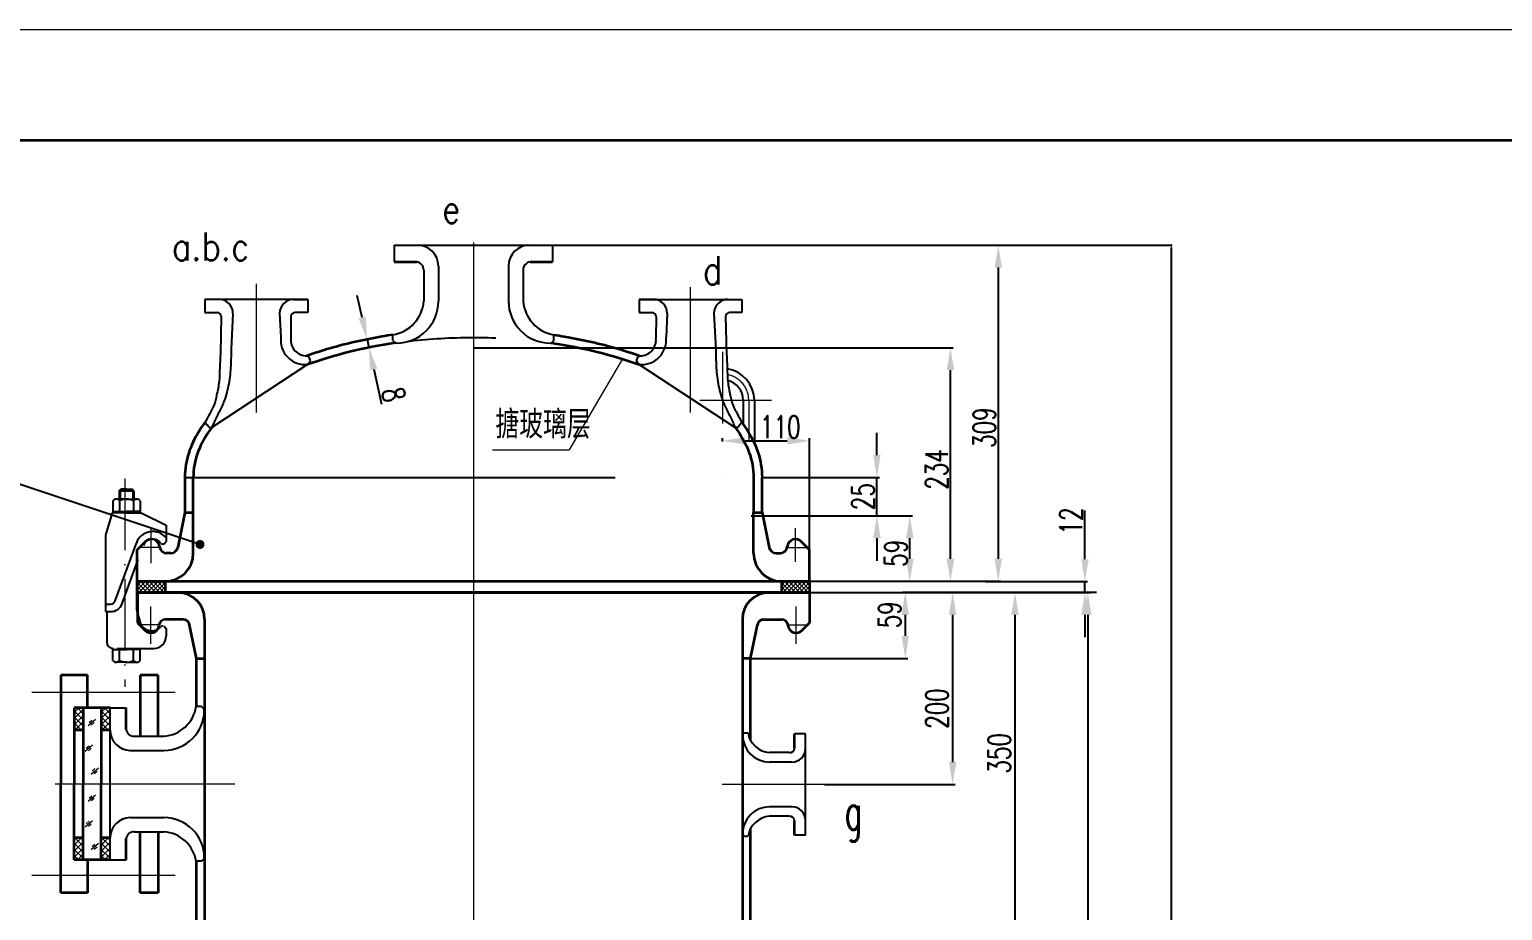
# Model space of a CAD drawing. Extents: x 11707 to 22622, y 3017 to 12806.
# Drawn here: x 18383 to 20027, y 11823 to 12806 of the extents above; entities that cross this region are included whole.
import ezdxf

# ---------------------------------------------------------------- set-up
doc = ezdxf.new("R2010")
doc.units = 0
doc.header["$LTSCALE"] = 8
doc.linetypes.add('ACAD_ISO12W100', pattern=[21, 12, -3, 0, -3, 0, -3])
doc.linetypes.add('DASHDOT-S', pattern=[14, 10, -2, 0, -2])
for name, color, linetype, lineweight in [('cdr.dwg1', 4, 'Continuous', 35), ('cdr.dwg2', 2, 'Continuous', 13), ('cdr_dim', 7, 'Continuous', 13), ('cdr_dwg3', 1, 'DASHDOT-S', 13)]:
    doc.layers.add(name, color=color, linetype=linetype, lineweight=lineweight)
doc.layers.add('cdr.dwg4', color=3, linetype='ACAD_ISO12W100')
doc.layers.add('cdr_dwg1', color=4, linetype='Continuous')
doc.styles.add('HZ', font='txt', dxfattribs={"width": 0.5, "bigfont": 'hzfs'})
doc.styles.get("Standard").update_dxf_attribs({"font": 'txt', "width": 0.7, "bigfont": 'hztxt.shx'})
doc.dimstyles.new('ISO-25', dxfattribs={"dimtxt": 2.5, "dimasz": 2.5, "dimexe": 1.25, "dimexo": 0.625, "dimtad": 1, "dimtxsty": 'Standard', "dimcen": 2.5, "dimadec": 0, "dimazin": 0, "dimtfac": 1, "dimtmove": 0, "dimatfit": 3, "dimfxl": 1, "dimarcsym": 0})
doc.dimstyles.new('筒轴直径标注', dxfattribs={"dimtxt": 50, "dimasz": 40, "dimexe": 12.5, "dimexo": 0.625, "dimgap": 6.25, "dimtad": 1, "dimtxsty": 'HZ', "dimcen": 15, "dimadec": 0, "dimazin": 0, "dimtm": 1e-09, "dimtfac": 1, "dimtmove": 0, "dimatfit": 3, "dimfxl": 1, "dimarcsym": 0})

# ---------------------------------------------------------------- blocks, each defined once
blk = doc.blocks.new('*D344')
at = {"layer": 'cdr_dim', "color": 0, "lineweight": -2}
for p, q in [((19189.1, 12263.5), (19368.4, 12263.5)), ((19365.4, 12215.6), (19365.4, 12238.5)), ((19253.7, 12190.6), (19368.4, 12190.6))]:
    blk.add_line(p, q, dxfattribs=at)
at = {"layer": 'cdr_dim', "color": 0}
for points in [[(19361.2, 12238.5), (19369.6, 12238.5), (19365.4, 12263.5)], [(19361.2, 12215.6), (19369.6, 12215.6), (19365.4, 12190.6)]]:
    blk.add_solid(points, dxfattribs=at)
at = {"layer": 'Defpoints', "color": 0}
for p in [(19188.9, 12263.5), (19365.4, 12263.5), (19253.5, 12190.6)]:
    blk.add_point(p, dxfattribs=at)
at = {"layer": 'cdr_dim', "color": 0, "insert": (19349.9, 12221.7), "char_height": 25, "attachment_point": 5, "rotation": 90}
blk.add_mtext('59', dxfattribs=at)
blk = doc.blocks.new('*D458')
at = {"layer": 'cdr_dim', "color": 0, "lineweight": -2}
for p, q in [((19156.6, 12346.5), (19156.6, 12350.1)), ((19181.6, 12347.1), (19228.7, 12347.1)), ((19253.7, 12225.9), (19253.7, 12350.1))]:
    blk.add_line(p, q, dxfattribs=at)
at = {"layer": 'cdr_dim', "color": 0}
for points in [[(19181.6, 12351.3), (19181.6, 12343), (19156.6, 12347.1)], [(19228.7, 12351.3), (19228.7, 12343), (19253.7, 12347.1)]]:
    blk.add_solid(points, dxfattribs=at)
at = {"layer": 'Defpoints', "color": 0}
for p in [(19156.6, 12346.3), (19253.7, 12347.1), (19253.7, 12225.7)]:
    blk.add_point(p, dxfattribs=at)
at = {"layer": 'cdr_dim', "color": 0, "insert": (19221.1, 12362.6), "char_height": 25, "attachment_point": 5}
blk.add_mtext('110', dxfattribs=at)
blk = doc.blocks.new('*D459')
at = {"layer": 'cdr_dim', "color": 0, "lineweight": -2}
for p, q in [((19328.8, 12331.2), (19328.8, 12356.2)), ((19200.8, 12306.2), (19331.8, 12306.2)), ((19328.8, 12263.5), (19328.8, 12306.2)), ((19188.5, 12263.5), (19331.8, 12263.5)), ((19328.8, 12238.5), (19328.8, 12213.5))]:
    blk.add_line(p, q, dxfattribs=at)
at = {"layer": 'cdr_dim', "color": 0}
for points in [[(19324.6, 12331.2), (19332.9, 12331.2), (19328.8, 12306.2)], [(19324.6, 12238.5), (19332.9, 12238.5), (19328.8, 12263.5)]]:
    blk.add_solid(points, dxfattribs=at)
at = {"layer": 'Defpoints', "color": 0}
for p in [(19200.6, 12306.2), (19328.8, 12306.2), (19188.3, 12263.5)]:
    blk.add_point(p, dxfattribs=at)
at = {"layer": 'cdr_dim', "color": 0, "insert": (19313.3, 12284.9), "char_height": 25, "attachment_point": 5, "rotation": 90}
blk.add_mtext('25', dxfattribs=at)
blk = doc.blocks.new('*D460')
at = {"layer": 'cdr_dim', "color": 0, "lineweight": -2}
for p, q in [((18967.1, 12565.4), (19467.1, 12565.4)), ((19464.1, 12540.4), (19464.1, 12215.6)), ((19238.3, 12190.6), (19467.1, 12190.6))]:
    blk.add_line(p, q, dxfattribs=at)
at = {"layer": 'cdr_dim', "color": 0}
for points in [[(19460, 12540.4), (19468.3, 12540.4), (19464.1, 12565.4)], [(19460, 12215.6), (19468.3, 12215.6), (19464.1, 12190.6)]]:
    blk.add_solid(points, dxfattribs=at)
at = {"layer": 'Defpoints', "color": 0}
for p in [(18966.9, 12565.4), (19238.1, 12190.6), (19464.1, 12190.6)]:
    blk.add_point(p, dxfattribs=at)
at = {"layer": 'cdr_dim', "color": 0, "insert": (19448.6, 12361.8), "char_height": 25, "attachment_point": 5, "rotation": 90}
blk.add_mtext('309', dxfattribs=at)
blk = doc.blocks.new('*D461')
at = {"layer": 'cdr_dim', "color": 0, "lineweight": -2}
for p, q in [((18878.8, 12451), (19413.8, 12451)), ((19410.8, 12215.6), (19410.8, 12426)), ((19253.9, 12190.6), (19413.8, 12190.6))]:
    blk.add_line(p, q, dxfattribs=at)
at = {"layer": 'cdr_dim', "color": 0}
for points in [[(19406.6, 12426), (19415, 12426), (19410.8, 12451)], [(19406.6, 12215.6), (19415, 12215.6), (19410.8, 12190.6)]]:
    blk.add_solid(points, dxfattribs=at)
at = {"layer": 'Defpoints', "color": 0}
for p in [(18878.6, 12451), (19410.8, 12451), (19253.7, 12190.6)]:
    blk.add_point(p, dxfattribs=at)
at = {"layer": 'cdr_dim', "color": 0, "insert": (19395.3, 12315.2), "char_height": 25, "attachment_point": 5, "rotation": 90}
blk.add_mtext('234', dxfattribs=at)
blk = doc.blocks.new('*D345')
at = {"layer": 'cdr_dim', "color": 0, "lineweight": -2}
for p, q in [((18754.4, 12484.8), (18749, 12509.2)), ((18749.2, 12458), (18762.8, 12461.1)), ((18759.9, 12460.4), (18761.9, 12451.3)), ((18751.2, 12448.9), (18764.9, 12451.9)), ((18767.4, 12426.9), (18776.1, 12388.1))]:
    blk.add_line(p, q, dxfattribs=at)
at = {"layer": 'cdr_dim', "color": 0}
for points in [[(18758.5, 12485.7), (18750.4, 12483.9), (18759.9, 12460.4)], [(18771.4, 12427.8), (18763.3, 12426), (18761.9, 12451.3)]]:
    blk.add_solid(points, dxfattribs=at)
at = {"layer": 'Defpoints', "color": 0}
for p in [(18749, 12458), (18751, 12448.8), (18761.9, 12451.3)]:
    blk.add_point(p, dxfattribs=at)
at = {"layer": 'cdr_dim', "color": 0, "insert": (18789.6, 12398.7), "char_height": 25, "attachment_point": 5, "rotation": 282.6084}
blk.add_mtext('8', dxfattribs=at)
blk = doc.blocks.new('*D347')
at = {"layer": 'cdr_dim', "color": 0, "lineweight": -2}
for p, q in [((19573.6, 12178.1), (19479.8, 12178.1)), ((19482.8, 12153.1), (19482.8, 11772.7)), ((19196.9, 11747.7), (19485.8, 11747.7))]:
    blk.add_line(p, q, dxfattribs=at)
at = {"layer": 'cdr_dim', "color": 0}
for points in [[(19478.7, 12153.1), (19487, 12153.1), (19482.8, 12178.1)], [(19478.7, 11772.7), (19487, 11772.7), (19482.8, 11747.7)]]:
    blk.add_solid(points, dxfattribs=at)
at = {"layer": 'Defpoints', "color": 0}
for p in [(19573.8, 12178.1), (19196.7, 11747.7), (19482.8, 11747.7)]:
    blk.add_point(p, dxfattribs=at)
at = {"layer": 'cdr_dim', "color": 0, "insert": (19465.3, 11998.7), "char_height": 25, "attachment_point": 5, "rotation": 90}
blk.add_mtext('350', dxfattribs=at)
blk = doc.blocks.new('*D470')
at = {"layer": 'cdr_dim', "color": 0, "lineweight": -2}
for p, q in [((19505.3, 12178.1), (19410.2, 12178.1)), ((19413.2, 12153.1), (19413.2, 11989)), ((19270.1, 11964), (19416.2, 11964))]:
    blk.add_line(p, q, dxfattribs=at)
at = {"layer": 'cdr_dim', "color": 0}
for points in [[(19409.1, 12153.1), (19417.4, 12153.1), (19413.2, 12178.1)], [(19409.1, 11989), (19417.4, 11989), (19413.2, 11964)]]:
    blk.add_solid(points, dxfattribs=at)
at = {"layer": 'Defpoints', "color": 0}
for p in [(19505.5, 12178.1), (19269.9, 11964), (19413.2, 11964)]:
    blk.add_point(p, dxfattribs=at)
at = {"layer": 'cdr_dim', "color": 0, "insert": (19395.7, 12048.6), "char_height": 25, "attachment_point": 5, "rotation": 90}
blk.add_mtext('200', dxfattribs=at)
blk = doc.blocks.new('*D471')
at = {"layer": 'cdr_dim', "color": 0, "lineweight": -2}
for p, q in [((19454.8, 12178.1), (19357.4, 12178.1)), ((19360.4, 12153.1), (19360.4, 12129.6)), ((19187.8, 12104.6), (19363.4, 12104.6))]:
    blk.add_line(p, q, dxfattribs=at)
at = {"layer": 'cdr_dim', "color": 0}
for points in [[(19356.2, 12153.1), (19364.5, 12153.1), (19360.4, 12178.1)], [(19356.2, 12129.6), (19364.5, 12129.6), (19360.4, 12104.6)]]:
    blk.add_solid(points, dxfattribs=at)
at = {"layer": 'Defpoints', "color": 0}
for p in [(19455, 12178.1), (19187.6, 12104.6), (19360.4, 12104.6)]:
    blk.add_point(p, dxfattribs=at)
at = {"layer": 'cdr_dim', "color": 0, "insert": (19342.9, 12153.1), "char_height": 25, "attachment_point": 5, "rotation": 90}
blk.add_mtext('59', dxfattribs=at)
blk = doc.blocks.new('*D354')
at = {"layer": 'cdr_dim', "color": 0, "lineweight": -2}
for p, q in [((19254, 12178.1), (19567, 12178.1)), ((19564, 12153.1), (19564, 10399.6)), ((19254, 10374.6), (19567, 10374.6))]:
    blk.add_line(p, q, dxfattribs=at)
at = {"layer": 'cdr_dim', "color": 0}
for points in [[(19559.8, 12153.1), (19568.1, 12153.1), (19564, 12178.1)], [(19559.8, 10399.6), (19568.1, 10399.6), (19564, 10374.6)]]:
    blk.add_solid(points, dxfattribs=at)
at = {"layer": 'Defpoints', "color": 0}
for p in [(19253.8, 12178.1), (19253.8, 10374.6), (19564, 10374.6)]:
    blk.add_point(p, dxfattribs=at)
at = {"layer": 'cdr_dim', "color": 0, "insert": (19546.5, 11256.8), "char_height": 25, "attachment_point": 5, "rotation": 90}
blk.add_mtext('2000', dxfattribs=at)
blk = doc.blocks.new('*D379')
at = {"layer": 'cdr_dim', "color": 0, "lineweight": -2}
for p, q in [((19560.8, 12215.1), (19560.8, 12269.6)), ((19449.9, 12190.1), (19563.8, 12190.1)), ((19449.9, 12178.1), (19563.8, 12178.1)), ((19560.8, 12178.1), (19560.8, 12190.1)), ((19560.8, 12153.1), (19560.8, 12128.1))]:
    blk.add_line(p, q, dxfattribs=at)
at = {"layer": 'cdr_dim', "color": 0}
for points in [[(19556.7, 12215.1), (19565, 12215.1), (19560.8, 12190.1)], [(19556.7, 12153.1), (19565, 12153.1), (19560.8, 12178.1)]]:
    blk.add_solid(points, dxfattribs=at)
at = {"layer": 'Defpoints', "color": 0}
for p in [(19449.7, 12190.1), (19449.7, 12178.1), (19560.8, 12178.1)]:
    blk.add_point(p, dxfattribs=at)
at = {"layer": 'cdr_dim', "color": 0, "insert": (19545.3, 12257.8), "char_height": 25, "attachment_point": 5, "rotation": 90}
blk.add_mtext('12', dxfattribs=at)
blk = doc.blocks.new('*D380')
at = {"layer": 'cdr_dim', "color": 0, "lineweight": -2}
for p, q in [((19428.1, 12565.4), (19658.3, 12565.4)), ((19657.1, 12562.9), (19657.1, 6736.5)), ((19375.8, 6734), (19658.3, 6734))]:
    blk.add_line(p, q, dxfattribs=at)
at = {"layer": 'cdr_dim', "color": 0}
for points in [[(19656.7, 12562.9), (19657.5, 12562.9), (19657.1, 12565.4)], [(19656.7, 6736.5), (19657.5, 6736.5), (19657.1, 6734)]]:
    blk.add_solid(points, dxfattribs=at)
at = {"layer": 'Defpoints', "color": 0}
for p in [(19427.5, 12565.4), (19375.1, 6734), (19657.1, 6734)]:
    blk.add_point(p, dxfattribs=at)
at = {"layer": 'cdr_dim', "color": 0, "insert": (19655.2, 9649.7), "char_height": 2.5, "attachment_point": 5, "rotation": 90}
blk.add_mtext('~6666', dxfattribs=at)

msp = doc.modelspace()

# ---------------------------------------------------------------- hatches: boundary and pattern name
at = {"layer": 'cdr_dim'}
h = msp.add_hatch(dxfattribs=at)
h.set_pattern_fill('ANSI37', color=256, scale=1.041821, style=0)
h.set_pattern_definition([(45, (16809.6114, 6234.8496), (-2.3389539, 2.3389539), []), (135, (16809.6114, 6234.8496), (-2.3389539, -2.3389539), [])])
h.paths.add_polyline_path([(18534.836, 12178.062), (18534.836, 12190.564), (18503.577, 12190.564), (18503.577, 12178.062)])
h = msp.add_hatch(dxfattribs=at)
h.set_pattern_fill('ANSI37', color=256, scale=1.041821, style=0)
h.set_pattern_definition([(135, (20947.6623, 6234.8496), (2.3389539, 2.3389539), []), (45, (20947.6623, 6234.8496), (2.3389539, -2.3389539), [])])
h.paths.add_polyline_path([(19222.438, 12178.062), (19222.438, 12190.564), (19253.696, 12190.564), (19253.696, 12178.062)])
h = msp.add_hatch(dxfattribs=at)
h.set_pattern_fill('ANSI37', color=256, scale=1.5, style=0)
h.set_pattern_definition([(45, (20060.8073, 8492.2818), (-3.367596, 3.367596), []), (135, (20060.8073, 8492.2818), (-3.367596, -3.367596), [])])
h.paths.add_polyline_path([(18443.277, 12049.251), (18433.277, 12049.251), (18433.277, 12024.501), (18443.278, 12024.501)])
h = msp.add_hatch(dxfattribs=at)
h.set_pattern_fill('ANSI37', color=256, scale=1.5, style=0)
h.set_pattern_definition([(45, (20090.8073, 8492.2818), (-3.367596, 3.367596), []), (135, (20090.8073, 8492.2818), (-3.367596, -3.367596), [])])
h.paths.add_polyline_path([(18473.277, 12049.251), (18463.277, 12049.251), (18463.277, 12024.501), (18473.278, 12024.501)])
h = msp.add_hatch(dxfattribs=at)
h.set_pattern_fill('ANSI37', color=256, scale=1.5, style=0)
h.set_pattern_definition([(315, (20060.8073, 15436.718), (-3.367596, -3.367596), []), (225, (20060.8073, 15436.718), (-3.367596, 3.367596), [])])
h.paths.add_polyline_path([(18443.277, 11879.749), (18433.277, 11879.749), (18433.277, 11904.499), (18443.278, 11904.499)])
h = msp.add_hatch(dxfattribs=at)
h.set_pattern_fill('ANSI37', color=256, scale=1.5, style=0)
h.set_pattern_definition([(315, (20090.8073, 15436.718), (-3.367596, -3.367596), []), (225, (20090.8073, 15436.718), (-3.367596, 3.367596), [])])
h.paths.add_polyline_path([(18473.277, 11879.749), (18463.277, 11879.749), (18463.277, 11904.499), (18473.278, 11904.499)])

# ---------------------------------------------------------------- linework, layer by layer
at = {"layer": 'cdr.dwg1'}
for p, q in [((18790.315, 12546.661), (18815.319, 12546.661)), ((18941.901, 12546.663), (18966.904, 12546.663)), ((18556.714, 12306.179), (18556.714, 12267.111)), ((18566.091, 12267.111), (18566.091, 12306.179)), ((19191.183, 12306.179), (19191.183, 12267.111)), ((19200.559, 12267.111), (19200.559, 12306.179)), ((18556.728, 12267.111), (18548.641, 12228.048)), ((18556.714, 12267.111), (18566.091, 12267.111)), ((18566.091, 12221.819), (18566.091, 12267.111)), ((19191.183, 12267.111), (19200.559, 12267.111)), ((19191.183, 12221.819), (19191.183, 12267.111)), ((19200.573, 12267.111), (19208.66, 12228.048)), ((18503.55, 12225.705), (18512.906, 12235.06)), ((19253.724, 12225.705), (19244.368, 12235.06)), ((18503.55, 12192.127), (18503.55, 12225.705)), ((18540.99, 12221.819), (18535.97, 12221.819)), ((19216.311, 12221.819), (19221.304, 12221.819)), ((19253.696, 12190.564), (19253.724, 12225.705)), ((18503.55, 12192.127), (18503.577, 12190.564)), ((18503.577, 12190.564), (19253.696, 12190.564)), ((18503.577, 12190.564), (18503.577, 12178.062)), ((19253.645, 12178.062), (18503.637, 12178.062)), ((18503.716, 12178.062), (18503.716, 12144.332)), ((18503.742, 12178.062), (19253.75, 12178.062)), ((18518.637, 12178.062), (18878.641, 12178.062)), ((18534.836, 12190.564), (18534.836, 12178.062)), ((19238.645, 12178.062), (18878.641, 12178.062)), ((19222.438, 12190.564), (19253.696, 12190.564)), ((19222.438, 12190.564), (19222.438, 12178.062)), ((19253.671, 12178.062), (19253.671, 12144.332)), ((19253.696, 12190.564), (19253.696, 12178.062)), ((18554.653, 12148.062), (18534.834, 12148.062)), ((18578.746, 12148.062), (18578.746, 12104.588)), ((19178.641, 12148.062), (19178.641, 12104.588)), ((19202.735, 12148.062), (19222.553, 12148.062)), ((18503.716, 12144.332), (18512.696, 12135.352)), ((18569.759, 12104.588), (18561.997, 12142.083)), ((19187.628, 12104.588), (19195.39, 12142.083)), ((19253.671, 12144.332), (19244.691, 12135.352)), ((18569.746, 12104.588), (18578.746, 12104.588)), ((18569.759, 12050.752), (18569.759, 12104.588)), ((18578.746, 12104.588), (18578.147, 10448.099)), ((19187.641, 12104.588), (19178.641, 12104.588)), ((19178.641, 12104.588), (19179.24, 10448.099)), ((19187.628, 12013.45), (19187.628, 12104.588)), ((18418.393, 12085.967), (18418.395, 11964.5)), ((18447.95, 12085.967), (18418.393, 12085.967)), ((18447.95, 12049.251), (18447.95, 12085.967)), ((18506.696, 12085.967), (18506.7, 12017.752)), ((18526.696, 12085.967), (18506.696, 12085.967)), ((18526.696, 12017.753), (18526.696, 12085.967)), ((18433.277, 12049.251), (18433.278, 11964.5)), ((18443.277, 12049.251), (18433.277, 12049.251)), ((18443.277, 12049.251), (18443.277, 11964.5)), ((18463.277, 12049.251), (18443.277, 12049.251)), ((18463.277, 12049.251), (18463.277, 11964.5)), ((18473.277, 12049.251), (18463.277, 12049.251)), ((18491.275, 12025.251), (18491.275, 12049.251)), ((18443.278, 12024.501), (18433.277, 12024.501)), ((18473.278, 12024.501), (18463.277, 12024.501)), ((19236.972, 12004.478), (19236.972, 12020.478)), ((18418.393, 11843.033), (18418.395, 11964.5)), ((18433.277, 11879.749), (18433.278, 11964.5)), ((18443.277, 11879.749), (18443.277, 11964.5)), ((18463.277, 11879.749), (18463.277, 11964.5)), ((19236.969, 11907.478), (19236.969, 11923.478)), ((18443.278, 11904.499), (18433.277, 11904.499)), ((18473.278, 11904.499), (18463.277, 11904.499)), ((18491.28, 11879.751), (18491.28, 11903.751)), ((18506.696, 11843.033), (18506.7, 11911.248)), ((18526.696, 11911.247), (18526.696, 11843.033)), ((19187.628, 11453.995), (19187.628, 11914.477)), ((18443.277, 11879.749), (18433.277, 11879.749)), ((18463.277, 11879.749), (18443.277, 11879.749)), ((18447.95, 11879.749), (18447.95, 11843.033)), ((18473.277, 11879.749), (18463.277, 11879.749)), ((18569.759, 11453.995), (18569.759, 11878.252)), ((18447.95, 11843.033), (18418.393, 11843.033)), ((18526.696, 11843.033), (18506.696, 11843.033))]:
    msp.add_line(p, q, dxfattribs=at)
at = {"layer": 'cdr.dwg1', "linetype": 'Continuous'}
msp.add_lwpolyline([(17740.138, 5587.613), (17740.138, 12682.225), (22498.72, 12682.225), (22498.72, 5587.613)], close=True, dxfattribs=at)
at = {"layer": 'cdr.dwg1'}
for centre, radius, start, end in [((18519.205, 12228.115), 9.376, 4.457428, 137.793959), ((18536.327, 12229.624), 7.814, 184.341527, 272.62348), ((18540.99, 12229.632), 7.814, 270, 348.303785), ((19216.311, 12229.632), 7.814, 191.696215, 270), ((19220.946, 12229.624), 7.814, 267.37652, 355.658473), ((19238.069, 12228.115), 9.376, 42.206041, 175.542572), ((18534.836, 12221.819), 31.255, 270, 0), ((19222.438, 12221.819), 31.255, 180, 270), ((18548.746, 12148.062), 30, 0, 90), ((19208.641, 12148.062), 30, 90, 180), ((18535.177, 12140.57), 7.5, 87.37652, 175.658473), ((18554.653, 12140.562), 7.5, 11.696215, 90), ((19202.735, 12140.562), 7.5, 90, 168.303785), ((19222.21, 12140.57), 7.5, 4.341527, 92.62348), ((18518.742, 12142.019), 9, 222.206041, 355.542572), ((19238.645, 12142.019), 9, 184.457428, 317.793959)]:
    msp.add_arc(centre, radius, start, end, dxfattribs=at)
for start_param, end_param in [(4.99442875, 5.34567281), (5.91861715, 6.28318531)]:
    msp.add_ellipse((18878.61, 12306.179), major_axis=(-312.546, 0), ratio=0.5, start_param=start_param, end_param=end_param, dxfattribs=at)
at = {"layer": 'cdr.dwg1', "extrusion": (0, 0, -1)}
for start_param, end_param in [(4.99434939, 5.34567281), (5.91861715, 6.28318531)]:
    msp.add_ellipse((18878.637, 12306.179), major_axis=(312.546, 0), ratio=0.5, start_param=start_param, end_param=end_param, dxfattribs=at)
at = {"layer": 'cdr.dwg1'}
for points, knots in [([(18788.753, 12465.334), (18784.765, 12464.745), (18780.8, 12464.117), (18756.591, 12460.021), (18736.992, 12455.561), (18709.66, 12447.585), (18701.111, 12444.809), (18692.834, 12441.83)], [4.999434193, 4.999434193, 4.999434193, 4.999434193, 5.038694538, 5.038694538, 5.240671658, 5.240671658, 5.336326605, 5.336326605, 5.336326605, 5.336326605]), ([(18968.445, 12465.341), (18972.449, 12464.75), (18976.43, 12464.12), (19000.656, 12460.021), (19020.254, 12455.561), (19047.587, 12447.585), (19056.135, 12444.809), (19064.412, 12441.83)], [4.999274249, 4.999274249, 4.999274249, 4.999274249, 5.038694538, 5.038694538, 5.240671658, 5.240671658, 5.336326605, 5.336326605, 5.336326605, 5.336326605]), ([(18579.218, 12367.674), (18573.848, 12360.65), (18569.368, 12353.373), (18562, 12337.689), (18559.316, 12329.238), (18557.09, 12315.868), (18556.687, 12311.023), (18556.687, 12306.179)], [5.918058046, 5.918058046, 5.918058046, 5.918058046, 6.052484291, 6.052484291, 6.200147572, 6.200147572, 6.283185307, 6.283185307, 6.283185307, 6.283185307]), ([(19178.028, 12367.674), (19183.398, 12360.65), (19187.878, 12353.373), (19195.246, 12337.689), (19197.931, 12329.238), (19200.156, 12315.868), (19200.559, 12311.023), (19200.559, 12306.179)], [5.918058046, 5.918058046, 5.918058046, 5.918058046, 6.052484291, 6.052484291, 6.200147572, 6.200147572, 6.283185307, 6.283185307, 6.283185307, 6.283185307])]:
    msp.add_open_spline(points, degree=3, knots=knots, dxfattribs=at)
at = {"layer": 'cdr.dwg2'}
for p in [(19044.919, 12438.5), (18899.993, 12337.046)]:
    msp.add_line(p, (18985.497, 12337.046), dxfattribs=at)
at = {"layer": 'cdr.dwg4', "ltscale": 5}
msp.add_line((18556.714, 12306.179), (19200.559, 12306.179), dxfattribs=at)
at = {"layer": 'cdr.dwg4', "extrusion": (0, 0, -1)}
msp.add_ellipse((18878.637, 12306.179), major_axis=(312.546, 0), ratio=0.5, start_param=4.48387028, end_param=4.93294448, dxfattribs=at)
at = {"layer": 'cdr_dim'}
for p, q in [((18484.759, 12292.743), (18484.759, 12282.17)), ((18498.287, 12292.842), (18498.287, 12282.17)), ((18448.726, 12029.665), (18456.97, 12036.756)), ((18449.77, 12033.052), (18452.965, 12035.722)), ((18452.231, 12030.191), (18455.349, 12032.951)), ((18445.51, 12001.091), (18453.753, 12008.182)), ((18446.553, 12004.478), (18449.748, 12007.148)), ((18449.015, 12001.617), (18452.132, 12004.377)), ((18452.102, 11975.534), (18460.345, 11982.625)), ((18453.146, 11978.921), (18456.34, 11981.591)), ((18455.607, 11976.06), (18458.724, 11978.82)), ((18448.726, 11945.393), (18456.97, 11952.484)), ((18449.77, 11948.78), (18452.965, 11951.45)), ((18452.231, 11945.919), (18455.349, 11948.678)), ((18445.51, 11916.819), (18453.753, 11923.91)), ((18446.553, 11920.206), (18449.748, 11922.876)), ((18449.015, 11917.345), (18452.132, 11920.104)), ((18452.102, 11891.262), (18460.345, 11898.353)), ((18453.146, 11894.649), (18456.34, 11897.319)), ((18455.607, 11891.788), (18458.724, 11894.547))]:
    msp.add_line(p, q, dxfattribs=at)
at = {"layer": 'cdr_dim', "linetype": 'Continuous'}
msp.add_lwpolyline([(17431.139, 5464.014), (17431.139, 12805.825), (22622.319, 12805.825), (22622.319, 5464.014)], close=True, dxfattribs=at)
at = {"layer": 'cdr_dwg1'}
for p, q in [((18790.315, 12565.414), (18966.904, 12565.414)), ((18790.315, 12565.414), (18790.315, 12546.661)), ((18966.904, 12565.414), (18966.904, 12546.661)), ((18839.541, 12541.973), (18839.541, 12502.905)), ((18917.678, 12541.973), (18917.678, 12502.905)), ((18823.133, 12537.285), (18823.133, 12502.905)), ((18934.087, 12537.287), (18934.089, 12502.907)), ((18594.701, 12504.872), (18579.073, 12504.872)), ((18579.073, 12504.872), (18579.073, 12490.286)), ((18693.673, 12504.872), (18579.073, 12504.872)), ((18579.073, 12490.286), (18592.623, 12490.286)), ((18678.046, 12504.872), (18693.673, 12504.872)), ((18693.673, 12490.286), (18679.58, 12490.286)), ((18693.673, 12504.872), (18693.673, 12490.286)), ((19063.573, 12504.872), (19178.173, 12504.872)), ((19079.2, 12504.872), (19063.573, 12504.872)), ((19063.573, 12504.872), (19063.573, 12490.286)), ((19063.573, 12490.286), (19077.666, 12490.286)), ((19162.546, 12504.872), (19178.173, 12504.872)), ((19178.173, 12490.286), (19164.623, 12490.286)), ((19178.173, 12504.872), (19178.173, 12490.286)), ((18597.311, 12485.598), (18596.322, 12444.221)), ((18610.328, 12489.244), (18608.341, 12449.334)), ((18662.419, 12489.244), (18663.782, 12463.238)), ((18674.892, 12485.598), (18674.965, 12461.455)), ((19082.354, 12485.598), (19082.281, 12461.455)), ((19094.828, 12489.244), (19093.465, 12463.238)), ((19146.919, 12489.244), (19148.905, 12449.334)), ((19159.935, 12485.598), (19160.925, 12444.221)), ((18788.753, 12459.148), (18788.753, 12465.399)), ((18788.753, 12459.148), (18788.753, 12459.148)), ((18788.753, 12459.148), (18791.878, 12456.023)), ((18968.467, 12459.148), (18965.341, 12456.023)), ((18968.467, 12459.148), (18968.467, 12465.399)), ((18968.467, 12459.148), (18968.467, 12459.148)), ((18695.391, 12440.405), (18692.834, 12441.83)), ((18792.659, 12456.023), (18791.878, 12456.023)), ((18964.56, 12456.023), (18965.341, 12456.023)), ((19061.855, 12440.405), (19064.412, 12441.83)), ((18693.646, 12432.149), (18586.605, 12361.897)), ((18693.955, 12432.262), (18696.702, 12436.457)), ((18696.702, 12436.457), (18695.391, 12440.405)), ((19060.545, 12436.457), (19061.855, 12440.405)), ((19063.292, 12432.262), (19060.545, 12436.457)), ((19063.6, 12432.149), (19170.642, 12361.897)), ((19179.528, 12392.301), (19179.528, 12365.674)), ((19192.03, 12392.301), (19192.03, 12344.509)), ((18579.218, 12367.674), (18581.884, 12364.595)), ((18583.95, 12362.022), (18581.884, 12364.595)), ((18583.95, 12362.022), (18586.605, 12361.897)), ((19173.296, 12362.022), (19170.642, 12361.897)), ((19173.296, 12362.022), (19175.363, 12364.595)), ((19178.028, 12367.674), (19175.363, 12364.595)), ((18483.227, 12291.211), (18485.313, 12293.297)), ((18491.572, 12293.297), (18485.313, 12293.297)), ((18491.572, 12293.297), (18497.831, 12293.297)), ((18499.918, 12291.211), (18497.831, 12293.297)), ((18476.272, 12280.337), (18476.272, 12268.261)), ((18491.572, 12282.17), (18480.035, 12282.17)), ((18483.227, 12291.211), (18499.918, 12291.211)), ((18483.227, 12291.211), (18483.227, 12282.17)), ((18483.922, 12282.17), (18483.922, 12268.261)), ((18491.572, 12282.17), (18503.109, 12282.17)), ((18499.222, 12282.17), (18499.222, 12268.261)), ((18499.918, 12291.211), (18499.918, 12282.17)), ((18506.872, 12280.337), (18506.872, 12268.261)), ((18475.41, 12266.87), (18467.976, 12241.873)), ((18491.572, 12266.87), (18475.41, 12266.87)), ((18476.272, 12268.261), (18491.572, 12268.261)), ((18476.801, 12268.261), (18476.801, 12266.87)), ((18506.872, 12268.261), (18491.572, 12268.261)), ((18491.572, 12266.87), (18507.734, 12266.87)), ((18506.343, 12268.261), (18506.343, 12266.87)), ((18507.734, 12266.87), (18535.853, 12253.073)), ((18535.853, 12253.073), (18535.853, 12234.829)), ((18467.976, 12241.873), (18467.976, 12156.721)), ((18479, 12168.721), (18502.54, 12233.165)), ((18533.071, 12232.047), (18531.958, 12232.047)), ((18533.071, 12232.047), (18535.853, 12234.829)), ((18486.838, 12165.858), (18504.686, 12214.716)), ((18502.699, 12209.279), (18502.699, 12159.043)), ((18467.976, 12165.067), (18473.774, 12165.067)), ((18467.976, 12156.721), (18473.774, 12156.721)), ((18469.552, 12156.721), (18469.552, 12122.619)), ((18502.699, 12159.043), (18507.19, 12143.249)), ((18533.071, 12140.7), (18535.853, 12137.919)), ((18535.853, 12137.919), (18535.853, 12129.573)), ((18476.272, 12102.204), (18476.272, 12114.28)), ((18476.272, 12114.28), (18491.572, 12114.28)), ((18480.728, 12115.664), (18521.944, 12115.664)), ((18483.554, 12114.28), (18483.554, 12115.664)), ((18483.922, 12100.371), (18483.922, 12114.28)), ((18506.872, 12114.28), (18491.572, 12114.28)), ((18499.222, 12100.371), (18499.222, 12114.28)), ((18499.59, 12114.28), (18499.59, 12115.664)), ((18506.872, 12102.204), (18506.872, 12114.28)), ((18491.572, 12100.371), (18480.035, 12100.371)), ((18491.572, 12100.371), (18503.109, 12100.371)), ((18473.28, 11879.751), (18473.277, 12049.251)), ((18473.277, 12049.251), (18491.277, 12049.251)), ((18575.277, 12050.752), (18569.277, 12050.752)), ((18575.277, 12050.752), (18578.277, 12047.752)), ((18575.277, 12050.752), (18575.277, 12050.752)), ((18578.277, 12047.002), (18578.277, 12047.752)), ((18500.276, 12017.752), (18533.276, 12017.754)), ((19180.971, 12021.479), (19178.971, 12019.479)), ((19178.971, 12018.979), (19178.971, 12019.479)), ((19180.971, 12021.479), (19184.971, 12021.478)), ((19180.971, 12021.479), (19180.971, 12021.479)), ((19248.971, 12020.477), (19236.971, 12020.478)), ((19248.969, 11907.477), (19248.971, 12020.477)), ((18495.778, 12002.001), (18533.278, 12002.002)), ((19230.972, 11999.478), (19208.972, 11999.479)), ((19233.97, 11988.978), (19208.97, 11988.978)), ((19233.969, 11938.978), (19208.969, 11938.978)), ((18495.779, 11927.001), (18533.279, 11927.002)), ((19230.969, 11928.478), (19208.969, 11928.478)), ((18500.28, 11911.251), (18533.28, 11911.252)), ((19178.969, 11908.979), (19178.969, 11908.479)), ((19180.969, 11906.479), (19178.969, 11908.479)), ((19180.969, 11906.479), (19180.969, 11906.479)), ((19180.969, 11906.479), (19184.969, 11906.478)), ((19248.969, 11907.477), (19236.969, 11907.478)), ((18473.28, 11879.751), (18491.28, 11879.751)), ((18575.28, 11878.252), (18569.28, 11878.252)), ((18575.28, 11878.252), (18578.28, 11881.252)), ((18575.28, 11878.252), (18575.28, 11878.252)), ((18578.28, 11882.002), (18578.28, 11881.252))]:
    msp.add_line(p, q, dxfattribs=at)
for centre, radius, start, end in [((18816.1, 12541.973), 23.441, 0, 90), ((18941.119, 12541.973), 23.441, 90, 180), ((18814.248, 12537.825), 8.901, 356.521283, 83.089859), ((18942.972, 12537.827), 8.901, 96.911862, 183.480439), ((18592.623, 12485.598), 4.688, 0, 90), ((18594.701, 12489.244), 15.627, 0, 90), ((18678.046, 12489.244), 15.627, 90, 180), ((18679.58, 12485.598), 4.688, 90, 180), ((18782.231, 12505.887), 41.01, 279.14999, 355.829116), ((18792.659, 12502.905), 46.882, 270, 0), ((18964.56, 12502.905), 46.882, 180, 270), ((18975.126, 12505.945), 41.15, 184.234414, 260.686245), ((19077.666, 12485.598), 4.688, 0, 90), ((19079.2, 12489.244), 15.627, 0, 90), ((19162.546, 12489.244), 15.627, 90, 180), ((19164.623, 12485.598), 4.688, 90, 180), ((18691.142, 12459.705), 27.587, 172.642966, 275.852081), ((18692.717, 12459.671), 17.841, 174.26004, 270.376214), ((19066.105, 12459.705), 27.587, 264.147919, 7.357034), ((19064.529, 12459.671), 17.841, 269.623786, 5.73996), ((19156.608, 12392.301), 35.422, 0, 81.692318), ((19156.608, 12392.301), 22.92, 0, 75.618693), ((18480.048, 12277.363), 4.807, 36.298009, 141.779297), ((18491.572, 12266.269), 15.901, 61.243093, 118.756907), ((18503.096, 12277.363), 4.807, 38.220703, 143.701991), ((18520.831, 12226.483), 19.473, 39.51634, 159.933366), ((18520.831, 12226.483), 11.127, 36.869898, 159.933366), ((18531.958, 12234.829), 2.782, 216.869898, 270), ((18473.774, 12170.63), 5.564, 270, 339.933366), ((18473.774, 12170.63), 13.909, 270, 339.933366), ((18519.714, 12149.132), 13.837, 205.160783, 316.389651), ((18521.944, 12129.573), 13.909, 270, 0), ((18531.958, 12137.919), 2.782, 90, 143.130102), ((18476.506, 12122.619), 6.955, 180, 270), ((18480.048, 12105.178), 4.807, 218.220703, 323.701991), ((18491.572, 12116.273), 15.901, 241.243093, 298.756907), ((18503.096, 12105.178), 4.807, 216.298009, 321.779297), ((18530.359, 12057.144), 39.498, 274.235489, 350.68732), ((18533.277, 12047.002), 45, 270.001075, 0.001075), ((18495.778, 12024.501), 22.5, 180.001075, 270.001075), ((18499.757, 12026.28), 8.544, 186.912938, 273.481514), ((19208.971, 12018.978), 30, 179.998925, 269.998925), ((19210.917, 12025.74), 26.332, 189.31268, 265.764511), ((19231.318, 12005.163), 5.696, 266.518486, 353.087062), ((19233.971, 12003.978), 15, 269.998925, 359.998925), ((19208.969, 11908.978), 30, 89.998925, 179.998925), ((19233.969, 11923.978), 15, 359.998925, 89.998925), ((18495.78, 11904.501), 22.5, 90.001075, 180.001075), ((18533.28, 11882.002), 45, 0.001075, 90.001075), ((19210.877, 11902.305), 26.243, 94.169809, 170.848935), ((19231.315, 11922.792), 5.696, 6.909066, 93.477642), ((18499.761, 11902.723), 8.544, 86.522358, 173.090934), ((18530.417, 11871.992), 39.364, 9.151065, 85.830191)]:
    msp.add_arc(centre, radius, start, end, dxfattribs=at)
for points in [[(18596.319, 12444.108), (18595.559, 12428.697), (18594.831, 12413.366), (18592.098, 12398.106), (18588.926, 12386.439), (18584.497, 12377.679), (18579.218, 12367.674)], [(18608.341, 12449.334), (18607.968, 12433.776), (18605.999, 12413.323), (18601.081, 12393.541), (18595.648, 12380.79), (18592.234, 12374.22), (18586.605, 12361.897)], [(19148.905, 12449.334), (19149.279, 12433.776), (19151.247, 12413.323), (19156.166, 12393.541), (19161.599, 12380.79), (19165.013, 12374.22), (19170.642, 12361.897)], [(19160.928, 12444.108), (19161.687, 12428.697), (19162.415, 12413.366), (19165.148, 12398.106), (19168.32, 12386.439), (19172.75, 12377.679), (19178.028, 12367.674)]]:
    msp.add_spline(points, degree=3, dxfattribs=at)
at = {"layer": 'cdr_dwg3', "ltscale": 20}
msp.add_line((18878.641, 12568.299), (18878.641, 7994.215), dxfattribs=at)
at = {"layer": 'cdr_dwg3', "ltscale": 2}
for p, q in [((18636.414, 12378.741), (18636.414, 12522.034)), ((19120.833, 12378.741), (19120.833, 12518.487))]:
    msp.add_line(p, q, dxfattribs=at)
at = {"layer": 'cdr_dwg3'}
for p, q in [((19156.608, 12446.289), (19156.608, 12346.312)), ((19131.276, 12392.301), (19212.889, 12392.301)), ((19185.779, 12392.301), (19185.779, 12346.487)), ((18489.662, 12305.278), (18489.662, 12072.886)), ((18519.205, 12210.652), (18519.205, 12249.829)), ((19238.069, 12212.078), (19238.069, 12249.829)), ((18530.291, 12228.154), (18505.488, 12228.154)), ((19226.983, 12228.154), (19251.786, 12228.154)), ((18518.742, 12120.96), (18518.742, 12162.52)), ((19238.645, 12120.96), (19238.645, 12162.52)), ((18529.383, 12141.982), (18505.576, 12141.982)), ((19228.004, 12141.982), (19251.811, 12141.982))]:
    msp.add_line(p, q, dxfattribs=at)
at = {"layer": 'cdr_dwg3', "ltscale": 3}
for p, q in [((18545.937, 12066.599), (18385.94, 12066.599)), ((18412.029, 11964.5), (18612.37, 11964.503)), ((19269.858, 11963.977), (19156.242, 11963.979)), ((18545.937, 11862.401), (18385.94, 11862.401))]:
    msp.add_line(p, q, dxfattribs=at)
at = {"layer": 'cdr_dwg3'}
msp.add_arc((19156.608, 12392.301), 29.171, 0, 79.536801, dxfattribs=at)

# ---------------------------------------------------------------- texts
at = {"layer": 'cdr_dim', "style": 'HZ'}
for s, height, width, p in [('e', 31.255, 0.85, (18843.501, 12589.753)), ('a.b.c', 31.2546, 0.85, (18542.139, 12548.162)), ('d', 31.255, 0.85, (19134.522, 12521.63)), ('搪玻璃层', 31.2546, 0.85, (18903.197, 12349.746)), ('g', 40, 0.6, (19292.887, 11913.521))]:
    msp.add_text(s, height=height, dxfattribs=dict(at, width=width)).set_placement(p)

# ---------------------------------------------------------------- dimensions: what is measured, and where the dimension line sits
at = {"layer": 'cdr_dim'}
for base, p1, p2, text, override, picture, middle in [((19464.145, 12190.564), (18966.904, 12565.414), (19238.067, 12190.564), '309', {"dimtxt": 25, "dimasz": 25, "dimexe": 3, "dimexo": 0.2, "dimgap": 3, "dimcen": 9}, '*D460', (19464.145, 12361.797)), ((19410.786, 12451.036), (19253.696, 12190.564), (18878.628, 12451.036), '234', {"dimtxt": 25, "dimasz": 25, "dimexe": 3, "dimexo": 0.2, "dimgap": 3, "dimcen": 9}, '*D461', (19410.786, 12315.209)), ((19328.753, 12306.179), (19188.279, 12263.536), (19200.559, 12306.179), '25', {"dimtxt": 25, "dimasz": 25, "dimexe": 3, "dimexo": 0.2, "dimgap": 3, "dimcen": 9}, '*D459', (19328.753, 12284.857)), ((19365.397, 12263.536), (19253.522, 12190.564), (19188.904, 12263.536), '59', {"dimtxt": 25, "dimasz": 25, "dimexe": 3, "dimexo": 0.2, "dimgap": 3, "dimcen": 9}, '*D344', (19365.397, 12221.69)), ((19360.351, 12104.588), (19455.038, 12178.062), (19187.641, 12104.588), '59', {"dimtxt": 25, "dimasz": 25, "dimexe": 3, "dimexo": 0.2, "dimgap": 5, "dimcen": 9}, '*D471', (19360.351, 12153.062)), ((19482.834, 11747.745), (19573.773, 12178.062), (19196.714, 11747.745), '350', {"dimtxt": 25, "dimasz": 25, "dimexe": 3, "dimexo": 0.2, "dimgap": 5, "dimcen": 9}, '*D347', (19482.834, 11998.678)), ((19563.956, 10374.625), (19253.776, 12178.062), (19253.776, 10374.625), '2000', {"dimtxt": 25, "dimasz": 25, "dimexe": 3, "dimexo": 0.2, "dimgap": 5, "dimcen": 9}, '*D354', (19563.956, 11256.76)), ((19413.239, 11963.977), (19505.508, 12178.062), (19269.858, 11963.977), '200', {"dimtxt": 25, "dimasz": 25, "dimexe": 3, "dimexo": 0.2, "dimgap": 5, "dimcen": 9}, '*D470', (19413.239, 12048.605))]:
    dim = msp.add_linear_dim(base=base, p1=p1, p2=p2, angle=90, text=text, dimstyle='ISO-25', override=override, dxfattribs=at)
    dim.commit()
    dim.dimension.update_dxf_attribs({"geometry": picture, "text_midpoint": middle, "dimtype": 160})
dim = msp.add_linear_dim(base=(19657.098, 6734.025), p1=(19427.457, 12565.414), p2=(19375.142, 6734.025), angle=90, text='~6666', dimstyle='ISO-25', dxfattribs=at)
dim.commit()
dim.dimension.update_dxf_attribs({"geometry": '*D380', "text_midpoint": (19655.223, 9649.719)})
dim = msp.add_aligned_dim(p1=(18748.958, 12457.978), p2=(18751.005, 12448.828), distance=11.189, text='8', dimstyle='ISO-25', override={"dimtxt": 25, "dimasz": 25, "dimexe": 3, "dimexo": 0.2, "dimgap": 3, "dimcen": 9}, dxfattribs=at)
dim.commit()
dim.dimension.update_dxf_attribs({"geometry": '*D345', "text_midpoint": (18789.575, 12398.663)})
dim = msp.add_linear_dim(base=(19253.724, 12347.134), p1=(19156.608, 12346.312), p2=(19253.724, 12225.705), text='110', dimstyle='ISO-25', override={"dimtxt": 25, "dimasz": 25, "dimexe": 3, "dimexo": 0.2, "dimgap": 3, "dimcen": 9}, dxfattribs=at)
dim.commit()
dim.dimension.update_dxf_attribs({"geometry": '*D458', "text_midpoint": (19221.138, 12347.134), "dimtype": 160})
dim = msp.add_linear_dim(base=(19560.823, 12178.062), p1=(19449.721, 12190.062), p2=(19449.721, 12178.062), angle=90, dimstyle='ISO-25', override={"dimtxt": 25, "dimasz": 25, "dimexe": 3, "dimexo": 0.2, "dimgap": 3, "dimcen": 9}, dxfattribs=at)
dim.commit()
dim.dimension.update_dxf_attribs({"geometry": '*D379', "text_midpoint": (19560.823, 12257.824), "dimtype": 160})

# ---------------------------------------------------------------- leaders
msp.add_leader([(18573.552, 12231.636), (18205.634, 12354.058)], dimstyle='筒轴直径标注', override={"dimgap": 6, "dimtad": 0, "dimldrblk": 'DotSmall'}, dxfattribs=at)

doc.saveas('drawing.dxf')
